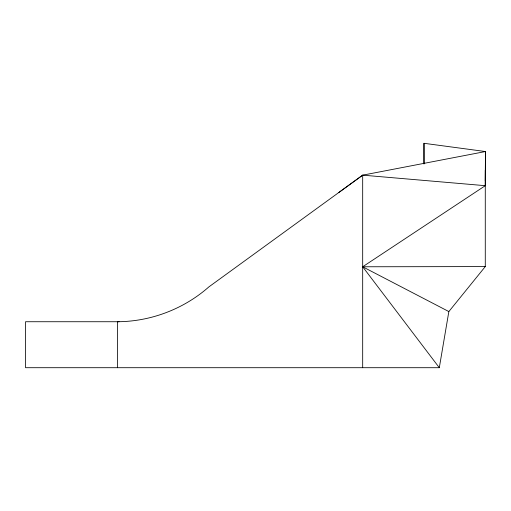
<?xml version="1.0" encoding="UTF-8"?>
<svg xmlns="http://www.w3.org/2000/svg" width="511" height="511" viewBox="0 0 511 511"><rect width="100%" height="100%" fill="white"/><g stroke="black" fill="none" stroke-linecap="round" stroke-linejoin="round"><path stroke-width="0.77" d="M424.015 163.686L423.983 143.297L485.45 151.537L485.278 185.685L362.682 266.774L439.307 367.703L25.55 367.703L25.55 321.732L119.089 321.732M485.278 180.996L485.45 151.537L362.682 175.158L208.827 286.939C183.839 308.995 150.822 321.572 117.498 321.732L117.498 367.703M439.307 367.703L448.85 311.569L485.278 266.589L485.278 170.22M338.627 192.634L362.689 175.152L485.278 185.685M485.278 266.589L362.682 266.774L448.85 311.569M423.983 143.297L423.983 163.999M362.682 175.158L362.682 367.703"/></g></svg>
